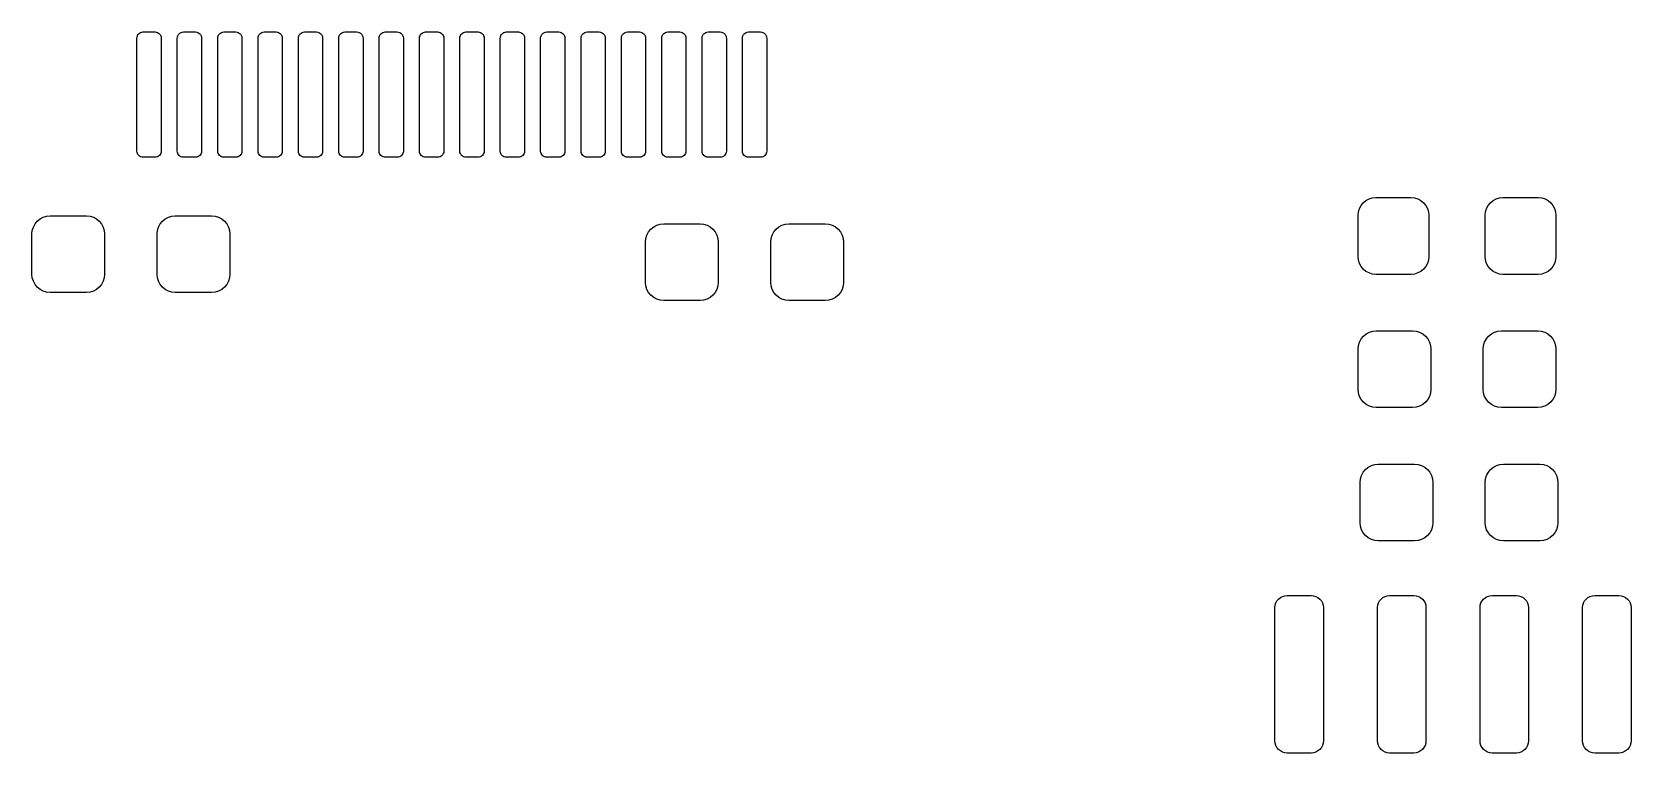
# Model space of a CAD drawing. Extents: x 107 to 210, y -143 to -92.
# Drawn here: x 157.2 to 177, y -123.2 to -114.28 of the extents above; entities that cross this region are included whole.
import ezdxf

# ---------------------------------------------------------------- set-up
doc = ezdxf.new("R2010")
doc.units = 0
doc.layers.add('BLACK', color=7, linetype='CONTINUOUS')

msp = doc.modelspace()

# ---------------------------------------------------------------- linework, layer by layer
at = {"layer": 'BLACK', "linetype": 'CONTINUOUS'}
for p, q in [((158.5, -114.35), (158.501, -114.335)), ((158.5, -115.75), (158.5, -114.35)), ((158.501, -114.335), (158.506, -114.321)), ((158.506, -114.321), (158.513, -114.308)), ((158.513, -114.308), (158.522, -114.297)), ((158.522, -114.297), (158.533, -114.288)), ((158.533, -114.288), (158.546, -114.281)), ((158.546, -114.281), (158.56, -114.276)), ((158.56, -114.276), (158.575, -114.275)), ((158.575, -114.275), (158.725, -114.275)), ((158.725, -114.275), (158.74, -114.276)), ((158.74, -114.276), (158.754, -114.281)), ((158.754, -114.281), (158.767, -114.288)), ((158.767, -114.288), (158.778, -114.297)), ((158.778, -114.297), (158.787, -114.308)), ((158.787, -114.308), (158.794, -114.321)), ((158.794, -114.321), (158.799, -114.335)), ((158.799, -114.335), (158.8, -114.35)), ((158.8, -114.35), (158.8, -115.75)), ((159, -114.35), (159.001, -114.335)), ((159, -115.75), (159, -114.35)), ((159.001, -114.335), (159.006, -114.321)), ((159.006, -114.321), (159.013, -114.308)), ((159.013, -114.308), (159.022, -114.297)), ((159.022, -114.297), (159.033, -114.288)), ((159.033, -114.288), (159.046, -114.281)), ((159.046, -114.281), (159.06, -114.276)), ((159.06, -114.276), (159.075, -114.275)), ((159.075, -114.275), (159.225, -114.275)), ((159.225, -114.275), (159.24, -114.276)), ((159.24, -114.276), (159.254, -114.281)), ((159.254, -114.281), (159.267, -114.288)), ((159.267, -114.288), (159.278, -114.297)), ((159.278, -114.297), (159.287, -114.308)), ((159.287, -114.308), (159.294, -114.321)), ((159.294, -114.321), (159.299, -114.335)), ((159.299, -114.335), (159.3, -114.35)), ((159.3, -114.35), (159.3, -115.75)), ((159.5, -114.35), (159.501, -114.335)), ((159.5, -115.75), (159.5, -114.35)), ((159.501, -114.335), (159.506, -114.321)), ((159.506, -114.321), (159.513, -114.308)), ((159.513, -114.308), (159.522, -114.297)), ((159.522, -114.297), (159.533, -114.288)), ((159.533, -114.288), (159.546, -114.281)), ((159.546, -114.281), (159.56, -114.276)), ((159.56, -114.276), (159.575, -114.275)), ((159.575, -114.275), (159.725, -114.275)), ((159.725, -114.275), (159.74, -114.276)), ((159.74, -114.276), (159.754, -114.281)), ((159.754, -114.281), (159.767, -114.288)), ((159.767, -114.288), (159.778, -114.297)), ((159.778, -114.297), (159.787, -114.308)), ((159.787, -114.308), (159.794, -114.321)), ((159.794, -114.321), (159.799, -114.335)), ((159.799, -114.335), (159.8, -114.35)), ((159.8, -114.35), (159.8, -115.75)), ((160, -114.35), (160.001, -114.335)), ((160, -115.75), (160, -114.35)), ((160.001, -114.335), (160.006, -114.321)), ((160.006, -114.321), (160.013, -114.308)), ((160.013, -114.308), (160.022, -114.297)), ((160.022, -114.297), (160.033, -114.288)), ((160.033, -114.288), (160.046, -114.281)), ((160.046, -114.281), (160.06, -114.276)), ((160.06, -114.276), (160.075, -114.275)), ((160.075, -114.275), (160.225, -114.275)), ((160.225, -114.275), (160.24, -114.276)), ((160.24, -114.276), (160.254, -114.281)), ((160.254, -114.281), (160.267, -114.288)), ((160.267, -114.288), (160.278, -114.297)), ((160.278, -114.297), (160.287, -114.308)), ((160.287, -114.308), (160.294, -114.321)), ((160.294, -114.321), (160.299, -114.335)), ((160.299, -114.335), (160.3, -114.35)), ((160.3, -114.35), (160.3, -115.75)), ((160.5, -114.35), (160.501, -114.335)), ((160.5, -115.75), (160.5, -114.35)), ((160.501, -114.335), (160.506, -114.321)), ((160.506, -114.321), (160.513, -114.308)), ((160.513, -114.308), (160.522, -114.297)), ((160.522, -114.297), (160.533, -114.288)), ((160.533, -114.288), (160.546, -114.281)), ((160.546, -114.281), (160.56, -114.276)), ((160.56, -114.276), (160.575, -114.275)), ((160.575, -114.275), (160.725, -114.275)), ((160.725, -114.275), (160.74, -114.276)), ((160.74, -114.276), (160.754, -114.281)), ((160.754, -114.281), (160.767, -114.288)), ((160.767, -114.288), (160.778, -114.297)), ((160.778, -114.297), (160.787, -114.308)), ((160.787, -114.308), (160.794, -114.321)), ((160.794, -114.321), (160.799, -114.335)), ((160.799, -114.335), (160.8, -114.35)), ((160.8, -114.35), (160.8, -115.75)), ((161, -114.35), (161.001, -114.335)), ((161, -115.75), (161, -114.35)), ((161.001, -114.335), (161.006, -114.321)), ((161.006, -114.321), (161.013, -114.308)), ((161.013, -114.308), (161.022, -114.297)), ((161.022, -114.297), (161.033, -114.288)), ((161.033, -114.288), (161.046, -114.281)), ((161.046, -114.281), (161.06, -114.276)), ((161.06, -114.276), (161.075, -114.275)), ((161.075, -114.275), (161.225, -114.275)), ((161.225, -114.275), (161.24, -114.276)), ((161.24, -114.276), (161.254, -114.281)), ((161.254, -114.281), (161.267, -114.288)), ((161.267, -114.288), (161.278, -114.297)), ((161.278, -114.297), (161.287, -114.308)), ((161.287, -114.308), (161.294, -114.321)), ((161.294, -114.321), (161.299, -114.335)), ((161.299, -114.335), (161.3, -114.35)), ((161.3, -114.35), (161.3, -115.75)), ((161.5, -114.35), (161.501, -114.335)), ((161.5, -115.75), (161.5, -114.35)), ((161.501, -114.335), (161.506, -114.321)), ((161.506, -114.321), (161.513, -114.308)), ((161.513, -114.308), (161.522, -114.297)), ((161.522, -114.297), (161.533, -114.288)), ((161.533, -114.288), (161.546, -114.281)), ((161.546, -114.281), (161.56, -114.276)), ((161.56, -114.276), (161.575, -114.275)), ((161.575, -114.275), (161.725, -114.275)), ((161.725, -114.275), (161.74, -114.276)), ((161.74, -114.276), (161.754, -114.281)), ((161.754, -114.281), (161.767, -114.288)), ((161.767, -114.288), (161.778, -114.297)), ((161.778, -114.297), (161.787, -114.308)), ((161.787, -114.308), (161.794, -114.321)), ((161.794, -114.321), (161.799, -114.335)), ((161.799, -114.335), (161.8, -114.35)), ((161.8, -114.35), (161.8, -115.75)), ((162, -114.35), (162.001, -114.335)), ((162, -115.75), (162, -114.35)), ((162.001, -114.335), (162.006, -114.321)), ((162.006, -114.321), (162.013, -114.308)), ((162.013, -114.308), (162.022, -114.297)), ((162.022, -114.297), (162.033, -114.288)), ((162.033, -114.288), (162.046, -114.281)), ((162.046, -114.281), (162.06, -114.276)), ((162.06, -114.276), (162.075, -114.275)), ((162.075, -114.275), (162.225, -114.275)), ((162.225, -114.275), (162.24, -114.276)), ((162.24, -114.276), (162.254, -114.281)), ((162.254, -114.281), (162.267, -114.288)), ((162.267, -114.288), (162.278, -114.297)), ((162.278, -114.297), (162.287, -114.308)), ((162.287, -114.308), (162.294, -114.321)), ((162.294, -114.321), (162.299, -114.335)), ((162.299, -114.335), (162.3, -114.35)), ((162.3, -114.35), (162.3, -115.75)), ((162.5, -114.35), (162.501, -114.335)), ((162.5, -115.75), (162.5, -114.35)), ((162.501, -114.335), (162.506, -114.321)), ((162.506, -114.321), (162.513, -114.308)), ((162.513, -114.308), (162.522, -114.297)), ((162.522, -114.297), (162.533, -114.288)), ((162.533, -114.288), (162.546, -114.281)), ((162.546, -114.281), (162.56, -114.276)), ((162.56, -114.276), (162.575, -114.275)), ((162.575, -114.275), (162.725, -114.275)), ((162.725, -114.275), (162.74, -114.276)), ((162.74, -114.276), (162.754, -114.281)), ((162.754, -114.281), (162.767, -114.288)), ((162.767, -114.288), (162.778, -114.297)), ((162.778, -114.297), (162.787, -114.308)), ((162.787, -114.308), (162.794, -114.321)), ((162.794, -114.321), (162.799, -114.335)), ((162.799, -114.335), (162.8, -114.35)), ((162.8, -114.35), (162.8, -115.75)), ((163, -114.35), (163.001, -114.335)), ((163, -115.75), (163, -114.35)), ((163.001, -114.335), (163.006, -114.321)), ((163.006, -114.321), (163.013, -114.308)), ((163.013, -114.308), (163.022, -114.297)), ((163.022, -114.297), (163.033, -114.288)), ((163.033, -114.288), (163.046, -114.281)), ((163.046, -114.281), (163.06, -114.276)), ((163.06, -114.276), (163.075, -114.275)), ((163.075, -114.275), (163.225, -114.275)), ((163.225, -114.275), (163.24, -114.276)), ((163.24, -114.276), (163.254, -114.281)), ((163.254, -114.281), (163.267, -114.288)), ((163.267, -114.288), (163.278, -114.297)), ((163.278, -114.297), (163.287, -114.308)), ((163.287, -114.308), (163.294, -114.321)), ((163.294, -114.321), (163.299, -114.335)), ((163.299, -114.335), (163.3, -114.35)), ((163.3, -114.35), (163.3, -115.75)), ((163.5, -114.35), (163.501, -114.335)), ((163.5, -115.75), (163.5, -114.35)), ((163.501, -114.335), (163.506, -114.321)), ((163.506, -114.321), (163.513, -114.308)), ((163.513, -114.308), (163.522, -114.297)), ((163.522, -114.297), (163.533, -114.288)), ((163.533, -114.288), (163.546, -114.281)), ((163.546, -114.281), (163.56, -114.276)), ((163.56, -114.276), (163.575, -114.275)), ((163.575, -114.275), (163.725, -114.275)), ((163.725, -114.275), (163.74, -114.276)), ((163.74, -114.276), (163.754, -114.281)), ((163.754, -114.281), (163.767, -114.288)), ((163.767, -114.288), (163.778, -114.297)), ((163.778, -114.297), (163.787, -114.308)), ((163.787, -114.308), (163.794, -114.321)), ((163.794, -114.321), (163.799, -114.335)), ((163.799, -114.335), (163.8, -114.35)), ((163.8, -114.35), (163.8, -115.75)), ((164, -114.35), (164.001, -114.335)), ((164, -115.75), (164, -114.35)), ((164.001, -114.335), (164.006, -114.321)), ((164.006, -114.321), (164.013, -114.308)), ((164.013, -114.308), (164.022, -114.297)), ((164.022, -114.297), (164.033, -114.288)), ((164.033, -114.288), (164.046, -114.281)), ((164.046, -114.281), (164.06, -114.276)), ((164.06, -114.276), (164.075, -114.275)), ((164.075, -114.275), (164.225, -114.275)), ((164.225, -114.275), (164.24, -114.276)), ((164.24, -114.276), (164.254, -114.281)), ((164.254, -114.281), (164.267, -114.288)), ((164.267, -114.288), (164.278, -114.297)), ((164.278, -114.297), (164.287, -114.308)), ((164.287, -114.308), (164.294, -114.321)), ((164.294, -114.321), (164.299, -114.335)), ((164.299, -114.335), (164.3, -114.35)), ((164.3, -114.35), (164.3, -115.75)), ((164.5, -114.35), (164.501, -114.335)), ((164.5, -115.75), (164.5, -114.35)), ((164.501, -114.335), (164.506, -114.321)), ((164.506, -114.321), (164.513, -114.308)), ((164.513, -114.308), (164.522, -114.297)), ((164.522, -114.297), (164.533, -114.288)), ((164.533, -114.288), (164.546, -114.281)), ((164.546, -114.281), (164.56, -114.276)), ((164.56, -114.276), (164.575, -114.275)), ((164.575, -114.275), (164.725, -114.275)), ((164.725, -114.275), (164.74, -114.276)), ((164.74, -114.276), (164.754, -114.281)), ((164.754, -114.281), (164.767, -114.288)), ((164.767, -114.288), (164.778, -114.297)), ((164.778, -114.297), (164.787, -114.308)), ((164.787, -114.308), (164.794, -114.321)), ((164.794, -114.321), (164.799, -114.335)), ((164.799, -114.335), (164.8, -114.35)), ((164.8, -114.35), (164.8, -115.75)), ((165, -114.35), (165.001, -114.335)), ((165, -115.75), (165, -114.35)), ((165.001, -114.335), (165.006, -114.321)), ((165.006, -114.321), (165.013, -114.308)), ((165.013, -114.308), (165.022, -114.297)), ((165.022, -114.297), (165.033, -114.288)), ((165.033, -114.288), (165.046, -114.281)), ((165.046, -114.281), (165.06, -114.276)), ((165.06, -114.276), (165.075, -114.275)), ((165.075, -114.275), (165.225, -114.275)), ((165.225, -114.275), (165.24, -114.276)), ((165.24, -114.276), (165.254, -114.281)), ((165.254, -114.281), (165.267, -114.288)), ((165.267, -114.288), (165.278, -114.297)), ((165.278, -114.297), (165.287, -114.308)), ((165.287, -114.308), (165.294, -114.321)), ((165.294, -114.321), (165.299, -114.335)), ((165.299, -114.335), (165.3, -114.35)), ((165.3, -114.35), (165.3, -115.75)), ((165.5, -114.35), (165.501, -114.335)), ((165.5, -115.75), (165.5, -114.35)), ((165.501, -114.335), (165.506, -114.321)), ((165.506, -114.321), (165.513, -114.308)), ((165.513, -114.308), (165.522, -114.297)), ((165.522, -114.297), (165.533, -114.288)), ((165.533, -114.288), (165.546, -114.281)), ((165.546, -114.281), (165.56, -114.276)), ((165.56, -114.276), (165.575, -114.275)), ((165.575, -114.275), (165.725, -114.275)), ((165.725, -114.275), (165.74, -114.276)), ((165.74, -114.276), (165.754, -114.281)), ((165.754, -114.281), (165.767, -114.288)), ((165.767, -114.288), (165.778, -114.297)), ((165.778, -114.297), (165.787, -114.308)), ((165.787, -114.308), (165.794, -114.321)), ((165.794, -114.321), (165.799, -114.335)), ((165.799, -114.335), (165.8, -114.35)), ((165.8, -114.35), (165.8, -115.75)), ((166, -114.35), (166.001, -114.335)), ((166, -115.75), (166, -114.35)), ((166.001, -114.335), (166.006, -114.321)), ((166.006, -114.321), (166.013, -114.308)), ((166.013, -114.308), (166.022, -114.297)), ((166.022, -114.297), (166.033, -114.288)), ((166.033, -114.288), (166.046, -114.281)), ((166.046, -114.281), (166.06, -114.276)), ((166.06, -114.276), (166.075, -114.275)), ((166.075, -114.275), (166.225, -114.275)), ((166.225, -114.275), (166.24, -114.276)), ((166.24, -114.276), (166.254, -114.281)), ((166.254, -114.281), (166.267, -114.288)), ((166.267, -114.288), (166.278, -114.297)), ((166.278, -114.297), (166.287, -114.308)), ((166.287, -114.308), (166.294, -114.321)), ((166.294, -114.321), (166.299, -114.335)), ((166.299, -114.335), (166.3, -114.35)), ((166.3, -114.35), (166.3, -115.75)), ((158.501, -115.765), (158.5, -115.75)), ((158.506, -115.779), (158.501, -115.765)), ((158.513, -115.792), (158.506, -115.779)), ((158.522, -115.803), (158.513, -115.792)), ((158.533, -115.812), (158.522, -115.803)), ((158.546, -115.819), (158.533, -115.812)), ((158.56, -115.824), (158.546, -115.819)), ((158.575, -115.825), (158.56, -115.824)), ((158.725, -115.825), (158.575, -115.825)), ((158.74, -115.824), (158.725, -115.825)), ((158.754, -115.819), (158.74, -115.824)), ((158.767, -115.812), (158.754, -115.819)), ((158.778, -115.803), (158.767, -115.812)), ((158.787, -115.792), (158.778, -115.803)), ((158.794, -115.779), (158.787, -115.792)), ((158.799, -115.765), (158.794, -115.779)), ((158.8, -115.75), (158.799, -115.765)), ((159.001, -115.765), (159, -115.75)), ((159.006, -115.779), (159.001, -115.765)), ((159.013, -115.792), (159.006, -115.779)), ((159.022, -115.803), (159.013, -115.792)), ((159.033, -115.812), (159.022, -115.803)), ((159.046, -115.819), (159.033, -115.812)), ((159.06, -115.824), (159.046, -115.819)), ((159.075, -115.825), (159.06, -115.824)), ((159.225, -115.825), (159.075, -115.825)), ((159.24, -115.824), (159.225, -115.825)), ((159.254, -115.819), (159.24, -115.824)), ((159.267, -115.812), (159.254, -115.819)), ((159.278, -115.803), (159.267, -115.812)), ((159.287, -115.792), (159.278, -115.803)), ((159.294, -115.779), (159.287, -115.792)), ((159.299, -115.765), (159.294, -115.779)), ((159.3, -115.75), (159.299, -115.765)), ((159.501, -115.765), (159.5, -115.75)), ((159.506, -115.779), (159.501, -115.765)), ((159.513, -115.792), (159.506, -115.779)), ((159.522, -115.803), (159.513, -115.792)), ((159.533, -115.812), (159.522, -115.803)), ((159.546, -115.819), (159.533, -115.812)), ((159.56, -115.824), (159.546, -115.819)), ((159.575, -115.825), (159.56, -115.824)), ((159.725, -115.825), (159.575, -115.825)), ((159.74, -115.824), (159.725, -115.825)), ((159.754, -115.819), (159.74, -115.824)), ((159.767, -115.812), (159.754, -115.819)), ((159.778, -115.803), (159.767, -115.812)), ((159.787, -115.792), (159.778, -115.803)), ((159.794, -115.779), (159.787, -115.792)), ((159.799, -115.765), (159.794, -115.779)), ((159.8, -115.75), (159.799, -115.765)), ((160.001, -115.765), (160, -115.75)), ((160.006, -115.779), (160.001, -115.765)), ((160.013, -115.792), (160.006, -115.779)), ((160.022, -115.803), (160.013, -115.792)), ((160.033, -115.812), (160.022, -115.803)), ((160.046, -115.819), (160.033, -115.812)), ((160.06, -115.824), (160.046, -115.819)), ((160.075, -115.825), (160.06, -115.824)), ((160.225, -115.825), (160.075, -115.825)), ((160.24, -115.824), (160.225, -115.825)), ((160.254, -115.819), (160.24, -115.824)), ((160.267, -115.812), (160.254, -115.819)), ((160.278, -115.803), (160.267, -115.812)), ((160.287, -115.792), (160.278, -115.803)), ((160.294, -115.779), (160.287, -115.792)), ((160.299, -115.765), (160.294, -115.779)), ((160.3, -115.75), (160.299, -115.765)), ((160.501, -115.765), (160.5, -115.75)), ((160.506, -115.779), (160.501, -115.765)), ((160.513, -115.792), (160.506, -115.779)), ((160.522, -115.803), (160.513, -115.792)), ((160.533, -115.812), (160.522, -115.803)), ((160.546, -115.819), (160.533, -115.812)), ((160.56, -115.824), (160.546, -115.819)), ((160.575, -115.825), (160.56, -115.824)), ((160.725, -115.825), (160.575, -115.825)), ((160.74, -115.824), (160.725, -115.825)), ((160.754, -115.819), (160.74, -115.824)), ((160.767, -115.812), (160.754, -115.819)), ((160.778, -115.803), (160.767, -115.812)), ((160.787, -115.792), (160.778, -115.803)), ((160.794, -115.779), (160.787, -115.792)), ((160.799, -115.765), (160.794, -115.779)), ((160.8, -115.75), (160.799, -115.765)), ((161.001, -115.765), (161, -115.75)), ((161.006, -115.779), (161.001, -115.765)), ((161.013, -115.792), (161.006, -115.779)), ((161.022, -115.803), (161.013, -115.792)), ((161.033, -115.812), (161.022, -115.803)), ((161.046, -115.819), (161.033, -115.812)), ((161.06, -115.824), (161.046, -115.819)), ((161.075, -115.825), (161.06, -115.824)), ((161.225, -115.825), (161.075, -115.825)), ((161.24, -115.824), (161.225, -115.825)), ((161.254, -115.819), (161.24, -115.824)), ((161.267, -115.812), (161.254, -115.819)), ((161.278, -115.803), (161.267, -115.812)), ((161.287, -115.792), (161.278, -115.803)), ((161.294, -115.779), (161.287, -115.792)), ((161.299, -115.765), (161.294, -115.779)), ((161.3, -115.75), (161.299, -115.765)), ((161.501, -115.765), (161.5, -115.75)), ((161.506, -115.779), (161.501, -115.765)), ((161.513, -115.792), (161.506, -115.779)), ((161.522, -115.803), (161.513, -115.792)), ((161.533, -115.812), (161.522, -115.803)), ((161.546, -115.819), (161.533, -115.812)), ((161.56, -115.824), (161.546, -115.819)), ((161.575, -115.825), (161.56, -115.824)), ((161.725, -115.825), (161.575, -115.825)), ((161.74, -115.824), (161.725, -115.825)), ((161.754, -115.819), (161.74, -115.824)), ((161.767, -115.812), (161.754, -115.819)), ((161.778, -115.803), (161.767, -115.812)), ((161.787, -115.792), (161.778, -115.803)), ((161.794, -115.779), (161.787, -115.792)), ((161.799, -115.765), (161.794, -115.779)), ((161.8, -115.75), (161.799, -115.765)), ((162.001, -115.765), (162, -115.75)), ((162.006, -115.779), (162.001, -115.765)), ((162.013, -115.792), (162.006, -115.779)), ((162.022, -115.803), (162.013, -115.792)), ((162.033, -115.812), (162.022, -115.803)), ((162.046, -115.819), (162.033, -115.812)), ((162.06, -115.824), (162.046, -115.819)), ((162.075, -115.825), (162.06, -115.824)), ((162.225, -115.825), (162.075, -115.825)), ((162.24, -115.824), (162.225, -115.825)), ((162.254, -115.819), (162.24, -115.824)), ((162.267, -115.812), (162.254, -115.819)), ((162.278, -115.803), (162.267, -115.812)), ((162.287, -115.792), (162.278, -115.803)), ((162.294, -115.779), (162.287, -115.792)), ((162.299, -115.765), (162.294, -115.779)), ((162.3, -115.75), (162.299, -115.765)), ((162.501, -115.765), (162.5, -115.75)), ((162.506, -115.779), (162.501, -115.765)), ((162.513, -115.792), (162.506, -115.779)), ((162.522, -115.803), (162.513, -115.792)), ((162.533, -115.812), (162.522, -115.803)), ((162.546, -115.819), (162.533, -115.812)), ((162.56, -115.824), (162.546, -115.819)), ((162.575, -115.825), (162.56, -115.824)), ((162.725, -115.825), (162.575, -115.825)), ((162.74, -115.824), (162.725, -115.825)), ((162.754, -115.819), (162.74, -115.824)), ((162.767, -115.812), (162.754, -115.819)), ((162.778, -115.803), (162.767, -115.812)), ((162.787, -115.792), (162.778, -115.803)), ((162.794, -115.779), (162.787, -115.792)), ((162.799, -115.765), (162.794, -115.779)), ((162.8, -115.75), (162.799, -115.765)), ((163.001, -115.765), (163, -115.75)), ((163.006, -115.779), (163.001, -115.765)), ((163.013, -115.792), (163.006, -115.779)), ((163.022, -115.803), (163.013, -115.792)), ((163.033, -115.812), (163.022, -115.803)), ((163.046, -115.819), (163.033, -115.812)), ((163.06, -115.824), (163.046, -115.819)), ((163.075, -115.825), (163.06, -115.824)), ((163.225, -115.825), (163.075, -115.825)), ((163.24, -115.824), (163.225, -115.825)), ((163.254, -115.819), (163.24, -115.824)), ((163.267, -115.812), (163.254, -115.819)), ((163.278, -115.803), (163.267, -115.812)), ((163.287, -115.792), (163.278, -115.803)), ((163.294, -115.779), (163.287, -115.792)), ((163.299, -115.765), (163.294, -115.779)), ((163.3, -115.75), (163.299, -115.765)), ((163.501, -115.765), (163.5, -115.75)), ((163.506, -115.779), (163.501, -115.765)), ((163.513, -115.792), (163.506, -115.779)), ((163.522, -115.803), (163.513, -115.792)), ((163.533, -115.812), (163.522, -115.803)), ((163.546, -115.819), (163.533, -115.812)), ((163.56, -115.824), (163.546, -115.819)), ((163.575, -115.825), (163.56, -115.824)), ((163.725, -115.825), (163.575, -115.825)), ((163.74, -115.824), (163.725, -115.825)), ((163.754, -115.819), (163.74, -115.824)), ((163.767, -115.812), (163.754, -115.819)), ((163.778, -115.803), (163.767, -115.812)), ((163.787, -115.792), (163.778, -115.803)), ((163.794, -115.779), (163.787, -115.792)), ((163.799, -115.765), (163.794, -115.779)), ((163.8, -115.75), (163.799, -115.765)), ((164.001, -115.765), (164, -115.75)), ((164.006, -115.779), (164.001, -115.765)), ((164.013, -115.792), (164.006, -115.779)), ((164.022, -115.803), (164.013, -115.792)), ((164.033, -115.812), (164.022, -115.803)), ((164.046, -115.819), (164.033, -115.812)), ((164.06, -115.824), (164.046, -115.819)), ((164.075, -115.825), (164.06, -115.824)), ((164.225, -115.825), (164.075, -115.825)), ((164.24, -115.824), (164.225, -115.825)), ((164.254, -115.819), (164.24, -115.824)), ((164.267, -115.812), (164.254, -115.819)), ((164.278, -115.803), (164.267, -115.812)), ((164.287, -115.792), (164.278, -115.803)), ((164.294, -115.779), (164.287, -115.792)), ((164.299, -115.765), (164.294, -115.779)), ((164.3, -115.75), (164.299, -115.765)), ((164.501, -115.765), (164.5, -115.75)), ((164.506, -115.779), (164.501, -115.765)), ((164.513, -115.792), (164.506, -115.779)), ((164.522, -115.803), (164.513, -115.792)), ((164.533, -115.812), (164.522, -115.803)), ((164.546, -115.819), (164.533, -115.812)), ((164.56, -115.824), (164.546, -115.819)), ((164.575, -115.825), (164.56, -115.824)), ((164.725, -115.825), (164.575, -115.825)), ((164.74, -115.824), (164.725, -115.825)), ((164.754, -115.819), (164.74, -115.824)), ((164.767, -115.812), (164.754, -115.819)), ((164.778, -115.803), (164.767, -115.812)), ((164.787, -115.792), (164.778, -115.803)), ((164.794, -115.779), (164.787, -115.792)), ((164.799, -115.765), (164.794, -115.779)), ((164.8, -115.75), (164.799, -115.765)), ((165.001, -115.765), (165, -115.75)), ((165.006, -115.779), (165.001, -115.765)), ((165.013, -115.792), (165.006, -115.779)), ((165.022, -115.803), (165.013, -115.792)), ((165.033, -115.812), (165.022, -115.803)), ((165.046, -115.819), (165.033, -115.812)), ((165.06, -115.824), (165.046, -115.819)), ((165.075, -115.825), (165.06, -115.824)), ((165.225, -115.825), (165.075, -115.825)), ((165.24, -115.824), (165.225, -115.825)), ((165.254, -115.819), (165.24, -115.824)), ((165.267, -115.812), (165.254, -115.819)), ((165.278, -115.803), (165.267, -115.812)), ((165.287, -115.792), (165.278, -115.803)), ((165.294, -115.779), (165.287, -115.792)), ((165.299, -115.765), (165.294, -115.779)), ((165.3, -115.75), (165.299, -115.765)), ((165.501, -115.765), (165.5, -115.75)), ((165.506, -115.779), (165.501, -115.765)), ((165.513, -115.792), (165.506, -115.779)), ((165.522, -115.803), (165.513, -115.792)), ((165.533, -115.812), (165.522, -115.803)), ((165.546, -115.819), (165.533, -115.812)), ((165.56, -115.824), (165.546, -115.819)), ((165.575, -115.825), (165.56, -115.824)), ((165.725, -115.825), (165.575, -115.825)), ((165.74, -115.824), (165.725, -115.825)), ((165.754, -115.819), (165.74, -115.824)), ((165.767, -115.812), (165.754, -115.819)), ((165.778, -115.803), (165.767, -115.812)), ((165.787, -115.792), (165.778, -115.803)), ((165.794, -115.779), (165.787, -115.792)), ((165.799, -115.765), (165.794, -115.779)), ((165.8, -115.75), (165.799, -115.765)), ((166.001, -115.765), (166, -115.75)), ((166.006, -115.779), (166.001, -115.765)), ((166.013, -115.792), (166.006, -115.779)), ((166.022, -115.803), (166.013, -115.792)), ((166.033, -115.812), (166.022, -115.803)), ((166.046, -115.819), (166.033, -115.812)), ((166.06, -115.824), (166.046, -115.819)), ((166.075, -115.825), (166.06, -115.824)), ((166.225, -115.825), (166.075, -115.825)), ((166.24, -115.824), (166.225, -115.825)), ((166.254, -115.819), (166.24, -115.824)), ((166.267, -115.812), (166.254, -115.819)), ((166.278, -115.803), (166.267, -115.812)), ((166.287, -115.792), (166.278, -115.803)), ((166.294, -115.779), (166.287, -115.792)), ((166.299, -115.765), (166.294, -115.779)), ((166.3, -115.75), (166.299, -115.765)), ((173.642, -116.46), (173.662, -116.422)), ((173.662, -116.422), (173.689, -116.389)), ((173.689, -116.389), (173.722, -116.362)), ((173.722, -116.362), (173.76, -116.342)), ((173.76, -116.342), (173.801, -116.329)), ((173.801, -116.329), (173.844, -116.325)), ((173.844, -116.325), (174.281, -116.325)), ((174.281, -116.325), (174.324, -116.329)), ((174.324, -116.329), (174.365, -116.342)), ((174.365, -116.342), (174.403, -116.362)), ((174.403, -116.362), (174.436, -116.389)), ((174.436, -116.389), (174.463, -116.422)), ((174.463, -116.422), (174.483, -116.46)), ((175.217, -116.46), (175.237, -116.422)), ((175.237, -116.422), (175.264, -116.389)), ((175.264, -116.389), (175.297, -116.362)), ((175.297, -116.362), (175.335, -116.342)), ((175.335, -116.342), (175.376, -116.329)), ((175.376, -116.329), (175.419, -116.325)), ((175.419, -116.325), (175.856, -116.325)), ((175.856, -116.325), (175.899, -116.329)), ((175.899, -116.329), (175.94, -116.342)), ((175.94, -116.342), (175.978, -116.362)), ((175.978, -116.362), (176.011, -116.389)), ((176.011, -116.389), (176.038, -116.422)), ((176.038, -116.422), (176.058, -116.46)), ((157.217, -116.689), (157.238, -116.65)), ((157.238, -116.65), (157.266, -116.616)), ((157.266, -116.616), (157.3, -116.588)), ((157.3, -116.588), (157.339, -116.567)), ((157.339, -116.567), (157.381, -116.554)), ((157.381, -116.554), (157.425, -116.55)), ((157.425, -116.55), (157.875, -116.55)), ((157.875, -116.55), (157.919, -116.554)), ((157.919, -116.554), (157.961, -116.567)), ((157.961, -116.567), (158, -116.588)), ((158, -116.588), (158.034, -116.616)), ((158.034, -116.616), (158.062, -116.65)), ((158.062, -116.65), (158.083, -116.689)), ((158.767, -116.689), (158.788, -116.65)), ((158.788, -116.65), (158.816, -116.616)), ((158.816, -116.616), (158.85, -116.588)), ((158.85, -116.588), (158.889, -116.567)), ((158.889, -116.567), (158.931, -116.554)), ((158.931, -116.554), (158.975, -116.55)), ((158.975, -116.55), (159.425, -116.55)), ((159.425, -116.55), (159.469, -116.554)), ((159.469, -116.554), (159.511, -116.567)), ((159.511, -116.567), (159.55, -116.588)), ((159.55, -116.588), (159.584, -116.616)), ((159.584, -116.616), (159.612, -116.65)), ((159.612, -116.65), (159.633, -116.689)), ((164.981, -116.654), (165.025, -116.65)), ((165.025, -116.65), (165.475, -116.65)), ((165.475, -116.65), (165.519, -116.654)), ((166.531, -116.654), (166.575, -116.65)), ((166.575, -116.65), (167.025, -116.65)), ((167.025, -116.65), (167.069, -116.654)), ((173.625, -116.544), (173.629, -116.501)), ((173.625, -117.056), (173.625, -116.544)), ((173.629, -116.501), (173.642, -116.46)), ((174.483, -116.46), (174.496, -116.501)), ((174.496, -116.501), (174.5, -116.544)), ((174.5, -116.544), (174.5, -117.056)), ((175.2, -116.544), (175.204, -116.501)), ((175.2, -117.056), (175.2, -116.544)), ((175.204, -116.501), (175.217, -116.46)), ((176.058, -116.46), (176.071, -116.501)), ((176.071, -116.501), (176.075, -116.544)), ((176.075, -116.544), (176.075, -117.056)), ((157.2, -116.775), (157.204, -116.731)), ((157.2, -117.275), (157.2, -116.775)), ((157.204, -116.731), (157.217, -116.689)), ((158.083, -116.689), (158.096, -116.731)), ((158.096, -116.731), (158.1, -116.775)), ((158.1, -116.775), (158.1, -117.275)), ((158.75, -116.775), (158.754, -116.731)), ((158.75, -117.275), (158.75, -116.775)), ((158.754, -116.731), (158.767, -116.689)), ((159.633, -116.689), (159.646, -116.731)), ((159.646, -116.731), (159.65, -116.775)), ((159.65, -116.775), (159.65, -117.275)), ((164.8, -116.875), (164.804, -116.831)), ((164.804, -116.831), (164.817, -116.789)), ((164.817, -116.789), (164.838, -116.75)), ((164.838, -116.75), (164.866, -116.716)), ((164.866, -116.716), (164.9, -116.688)), ((164.9, -116.688), (164.939, -116.667)), ((164.939, -116.667), (164.981, -116.654)), ((165.519, -116.654), (165.561, -116.667)), ((165.561, -116.667), (165.6, -116.688)), ((165.6, -116.688), (165.634, -116.716)), ((165.634, -116.716), (165.662, -116.75)), ((165.662, -116.75), (165.683, -116.789)), ((165.683, -116.789), (165.696, -116.831)), ((165.696, -116.831), (165.7, -116.875)), ((166.35, -116.875), (166.354, -116.831)), ((166.354, -116.831), (166.367, -116.789)), ((166.367, -116.789), (166.388, -116.75)), ((166.388, -116.75), (166.416, -116.716)), ((166.416, -116.716), (166.45, -116.688)), ((166.45, -116.688), (166.489, -116.667)), ((166.489, -116.667), (166.531, -116.654)), ((167.069, -116.654), (167.111, -116.667)), ((167.111, -116.667), (167.15, -116.688)), ((167.15, -116.688), (167.184, -116.716)), ((167.184, -116.716), (167.212, -116.75)), ((167.212, -116.75), (167.233, -116.789)), ((167.233, -116.789), (167.246, -116.831)), ((167.246, -116.831), (167.25, -116.875)), ((164.8, -117.375), (164.8, -116.875)), ((165.7, -116.875), (165.7, -117.375)), ((166.35, -117.375), (166.35, -116.875)), ((167.25, -116.875), (167.25, -117.375)), ((173.629, -117.099), (173.625, -117.056)), ((173.642, -117.14), (173.629, -117.099)), ((173.662, -117.178), (173.642, -117.14)), ((173.689, -117.211), (173.662, -117.178)), ((173.722, -117.238), (173.689, -117.211)), ((173.76, -117.258), (173.722, -117.238)), ((174.403, -117.238), (174.365, -117.258)), ((174.436, -117.211), (174.403, -117.238)), ((174.463, -117.178), (174.436, -117.211)), ((174.483, -117.14), (174.463, -117.178)), ((174.496, -117.099), (174.483, -117.14)), ((174.5, -117.056), (174.496, -117.099)), ((175.204, -117.099), (175.2, -117.056)), ((175.217, -117.14), (175.204, -117.099)), ((175.237, -117.178), (175.217, -117.14)), ((175.264, -117.211), (175.237, -117.178)), ((175.297, -117.238), (175.264, -117.211)), ((175.335, -117.258), (175.297, -117.238)), ((175.978, -117.238), (175.94, -117.258)), ((176.011, -117.211), (175.978, -117.238)), ((176.038, -117.178), (176.011, -117.211)), ((176.058, -117.14), (176.038, -117.178)), ((176.071, -117.099), (176.058, -117.14)), ((176.075, -117.056), (176.071, -117.099)), ((157.204, -117.319), (157.2, -117.275)), ((157.217, -117.361), (157.204, -117.319)), ((157.238, -117.4), (157.217, -117.361)), ((157.266, -117.434), (157.238, -117.4)), ((157.3, -117.462), (157.266, -117.434)), ((158.034, -117.434), (158, -117.462)), ((158.062, -117.4), (158.034, -117.434)), ((158.083, -117.361), (158.062, -117.4)), ((158.096, -117.319), (158.083, -117.361)), ((158.1, -117.275), (158.096, -117.319)), ((158.754, -117.319), (158.75, -117.275)), ((158.767, -117.361), (158.754, -117.319)), ((158.788, -117.4), (158.767, -117.361)), ((158.816, -117.434), (158.788, -117.4)), ((158.85, -117.462), (158.816, -117.434)), ((159.584, -117.434), (159.55, -117.462)), ((159.612, -117.4), (159.584, -117.434)), ((159.633, -117.361), (159.612, -117.4)), ((159.646, -117.319), (159.633, -117.361)), ((159.65, -117.275), (159.646, -117.319)), ((164.804, -117.419), (164.8, -117.375)), ((164.817, -117.461), (164.804, -117.419)), ((165.696, -117.419), (165.683, -117.461)), ((165.7, -117.375), (165.696, -117.419)), ((166.354, -117.419), (166.35, -117.375)), ((166.367, -117.461), (166.354, -117.419)), ((167.246, -117.419), (167.233, -117.461)), ((167.25, -117.375), (167.246, -117.419)), ((173.801, -117.271), (173.76, -117.258)), ((173.844, -117.275), (173.801, -117.271)), ((174.281, -117.275), (173.844, -117.275)), ((174.324, -117.271), (174.281, -117.275)), ((174.365, -117.258), (174.324, -117.271)), ((175.376, -117.271), (175.335, -117.258)), ((175.419, -117.275), (175.376, -117.271)), ((175.856, -117.275), (175.419, -117.275)), ((175.899, -117.271), (175.856, -117.275)), ((175.94, -117.258), (175.899, -117.271)), ((157.339, -117.483), (157.3, -117.462)), ((157.381, -117.496), (157.339, -117.483)), ((157.425, -117.5), (157.381, -117.496)), ((157.875, -117.5), (157.425, -117.5)), ((157.919, -117.496), (157.875, -117.5)), ((157.961, -117.483), (157.919, -117.496)), ((158, -117.462), (157.961, -117.483)), ((158.889, -117.483), (158.85, -117.462)), ((158.931, -117.496), (158.889, -117.483)), ((158.975, -117.5), (158.931, -117.496)), ((159.425, -117.5), (158.975, -117.5)), ((159.469, -117.496), (159.425, -117.5)), ((159.511, -117.483), (159.469, -117.496)), ((159.55, -117.462), (159.511, -117.483)), ((164.838, -117.5), (164.817, -117.461)), ((164.866, -117.534), (164.838, -117.5)), ((164.9, -117.562), (164.866, -117.534)), ((164.939, -117.583), (164.9, -117.562)), ((164.981, -117.596), (164.939, -117.583)), ((165.025, -117.6), (164.981, -117.596)), ((165.475, -117.6), (165.025, -117.6)), ((165.519, -117.596), (165.475, -117.6)), ((165.561, -117.583), (165.519, -117.596)), ((165.6, -117.562), (165.561, -117.583)), ((165.634, -117.534), (165.6, -117.562)), ((165.662, -117.5), (165.634, -117.534)), ((165.683, -117.461), (165.662, -117.5)), ((166.388, -117.5), (166.367, -117.461)), ((166.416, -117.534), (166.388, -117.5)), ((166.45, -117.562), (166.416, -117.534)), ((166.489, -117.583), (166.45, -117.562)), ((166.531, -117.596), (166.489, -117.583)), ((166.575, -117.6), (166.531, -117.596)), ((167.025, -117.6), (166.575, -117.6)), ((167.069, -117.596), (167.025, -117.6)), ((167.111, -117.583), (167.069, -117.596)), ((167.15, -117.562), (167.111, -117.583)), ((167.184, -117.534), (167.15, -117.562)), ((167.212, -117.5), (167.184, -117.534)), ((167.233, -117.461), (167.212, -117.5)), ((173.691, -118.041), (173.725, -118.013)), ((173.725, -118.013), (173.764, -117.992)), ((173.764, -117.992), (173.806, -117.979)), ((173.806, -117.979), (173.85, -117.975)), ((173.85, -117.975), (174.3, -117.975)), ((174.3, -117.975), (174.344, -117.979)), ((174.344, -117.979), (174.386, -117.992)), ((174.386, -117.992), (174.425, -118.013)), ((174.425, -118.013), (174.459, -118.041)), ((175.241, -118.041), (175.275, -118.013)), ((175.275, -118.013), (175.314, -117.992)), ((175.314, -117.992), (175.356, -117.979)), ((175.356, -117.979), (175.4, -117.975)), ((175.4, -117.975), (175.85, -117.975)), ((175.85, -117.975), (175.894, -117.979)), ((175.894, -117.979), (175.936, -117.992)), ((175.936, -117.992), (175.975, -118.013)), ((175.975, -118.013), (176.009, -118.041)), ((173.625, -118.2), (173.629, -118.156)), ((173.625, -118.7), (173.625, -118.2)), ((173.629, -118.156), (173.642, -118.114)), ((173.642, -118.114), (173.663, -118.075)), ((173.663, -118.075), (173.691, -118.041)), ((174.459, -118.041), (174.487, -118.075)), ((174.487, -118.075), (174.508, -118.114)), ((174.508, -118.114), (174.521, -118.156)), ((174.521, -118.156), (174.525, -118.2)), ((174.525, -118.2), (174.525, -118.7)), ((175.175, -118.2), (175.179, -118.156)), ((175.175, -118.7), (175.175, -118.2)), ((175.179, -118.156), (175.192, -118.114)), ((175.192, -118.114), (175.213, -118.075)), ((175.213, -118.075), (175.241, -118.041)), ((176.009, -118.041), (176.037, -118.075)), ((176.037, -118.075), (176.058, -118.114)), ((176.058, -118.114), (176.071, -118.156)), ((176.071, -118.156), (176.075, -118.2)), ((176.075, -118.2), (176.075, -118.7)), ((173.629, -118.744), (173.625, -118.7)), ((173.642, -118.786), (173.629, -118.744)), ((173.663, -118.825), (173.642, -118.786)), ((173.691, -118.859), (173.663, -118.825)), ((174.487, -118.825), (174.459, -118.859)), ((174.508, -118.786), (174.487, -118.825)), ((174.521, -118.744), (174.508, -118.786)), ((174.525, -118.7), (174.521, -118.744)), ((175.179, -118.744), (175.175, -118.7)), ((175.192, -118.786), (175.179, -118.744)), ((175.213, -118.825), (175.192, -118.786)), ((175.241, -118.859), (175.213, -118.825)), ((176.037, -118.825), (176.009, -118.859)), ((176.058, -118.786), (176.037, -118.825)), ((176.071, -118.744), (176.058, -118.786)), ((176.075, -118.7), (176.071, -118.744)), ((173.725, -118.887), (173.691, -118.859)), ((173.764, -118.908), (173.725, -118.887)), ((173.806, -118.921), (173.764, -118.908)), ((173.85, -118.925), (173.806, -118.921)), ((174.3, -118.925), (173.85, -118.925)), ((174.344, -118.921), (174.3, -118.925)), ((174.386, -118.908), (174.344, -118.921)), ((174.425, -118.887), (174.386, -118.908)), ((174.459, -118.859), (174.425, -118.887)), ((175.275, -118.887), (175.241, -118.859)), ((175.314, -118.908), (175.275, -118.887)), ((175.356, -118.921), (175.314, -118.908)), ((175.4, -118.925), (175.356, -118.921)), ((175.85, -118.925), (175.4, -118.925)), ((175.894, -118.921), (175.85, -118.925)), ((175.936, -118.908), (175.894, -118.921)), ((175.975, -118.887), (175.936, -118.908)), ((176.009, -118.859), (175.975, -118.887)), ((173.65, -119.85), (173.654, -119.806)), ((173.654, -119.806), (173.667, -119.764)), ((173.667, -119.764), (173.688, -119.725)), ((173.688, -119.725), (173.716, -119.691)), ((173.716, -119.691), (173.75, -119.663)), ((173.75, -119.663), (173.789, -119.642)), ((173.789, -119.642), (173.831, -119.629)), ((173.831, -119.629), (173.875, -119.625)), ((173.875, -119.625), (174.325, -119.625)), ((174.325, -119.625), (174.369, -119.629)), ((174.369, -119.629), (174.411, -119.642)), ((174.411, -119.642), (174.45, -119.663)), ((174.45, -119.663), (174.484, -119.691)), ((174.484, -119.691), (174.512, -119.725)), ((174.512, -119.725), (174.533, -119.764)), ((174.533, -119.764), (174.546, -119.806)), ((174.546, -119.806), (174.55, -119.85)), ((175.2, -119.85), (175.204, -119.806)), ((175.204, -119.806), (175.217, -119.764)), ((175.217, -119.764), (175.238, -119.725)), ((175.238, -119.725), (175.266, -119.691)), ((175.266, -119.691), (175.3, -119.663)), ((175.3, -119.663), (175.339, -119.642)), ((175.339, -119.642), (175.381, -119.629)), ((175.381, -119.629), (175.425, -119.625)), ((175.425, -119.625), (175.875, -119.625)), ((175.875, -119.625), (175.919, -119.629)), ((175.919, -119.629), (175.961, -119.642)), ((175.961, -119.642), (176, -119.663)), ((176, -119.663), (176.034, -119.691)), ((176.034, -119.691), (176.062, -119.725)), ((176.062, -119.725), (176.083, -119.764)), ((176.083, -119.764), (176.096, -119.806)), ((176.096, -119.806), (176.1, -119.85)), ((173.65, -120.35), (173.65, -119.85)), ((174.55, -119.85), (174.55, -120.35)), ((175.2, -120.35), (175.2, -119.85)), ((176.1, -119.85), (176.1, -120.35)), ((173.654, -120.394), (173.65, -120.35)), ((173.667, -120.436), (173.654, -120.394)), ((174.546, -120.394), (174.533, -120.436)), ((174.55, -120.35), (174.546, -120.394)), ((175.204, -120.394), (175.2, -120.35)), ((175.217, -120.436), (175.204, -120.394)), ((176.096, -120.394), (176.083, -120.436)), ((176.1, -120.35), (176.096, -120.394)), ((173.688, -120.475), (173.667, -120.436)), ((173.716, -120.509), (173.688, -120.475)), ((173.75, -120.537), (173.716, -120.509)), ((173.789, -120.558), (173.75, -120.537)), ((173.831, -120.571), (173.789, -120.558)), ((173.875, -120.575), (173.831, -120.571)), ((174.325, -120.575), (173.875, -120.575)), ((174.369, -120.571), (174.325, -120.575)), ((174.411, -120.558), (174.369, -120.571)), ((174.45, -120.537), (174.411, -120.558)), ((174.484, -120.509), (174.45, -120.537)), ((174.512, -120.475), (174.484, -120.509)), ((174.533, -120.436), (174.512, -120.475)), ((175.238, -120.475), (175.217, -120.436)), ((175.266, -120.509), (175.238, -120.475)), ((175.3, -120.537), (175.266, -120.509)), ((175.339, -120.558), (175.3, -120.537)), ((175.381, -120.571), (175.339, -120.558)), ((175.425, -120.575), (175.381, -120.571)), ((175.875, -120.575), (175.425, -120.575)), ((175.919, -120.571), (175.875, -120.575)), ((175.961, -120.558), (175.919, -120.571)), ((176, -120.537), (175.961, -120.558)), ((176.034, -120.509), (176, -120.537)), ((176.062, -120.475), (176.034, -120.509)), ((176.083, -120.436), (176.062, -120.475)), ((172.595, -121.4), (172.598, -121.371)), ((172.595, -123.05), (172.595, -121.4)), ((172.598, -121.371), (172.606, -121.343)), ((172.606, -121.343), (172.62, -121.317)), ((172.62, -121.317), (172.639, -121.294)), ((172.639, -121.294), (172.662, -121.275)), ((172.662, -121.275), (172.688, -121.261)), ((172.688, -121.261), (172.716, -121.253)), ((172.716, -121.253), (172.745, -121.25)), ((172.745, -121.25), (173.045, -121.25)), ((173.045, -121.25), (173.074, -121.253)), ((173.074, -121.253), (173.102, -121.261)), ((173.102, -121.261), (173.128, -121.275)), ((173.128, -121.275), (173.151, -121.294)), ((173.151, -121.294), (173.17, -121.317)), ((173.17, -121.317), (173.184, -121.343)), ((173.184, -121.343), (173.192, -121.371)), ((173.192, -121.371), (173.195, -121.4)), ((173.195, -121.4), (173.195, -123.05)), ((173.865, -121.4), (173.868, -121.371)), ((173.865, -123.05), (173.865, -121.4)), ((173.868, -121.371), (173.876, -121.343)), ((173.876, -121.343), (173.89, -121.317)), ((173.89, -121.317), (173.909, -121.294)), ((173.909, -121.294), (173.932, -121.275)), ((173.932, -121.275), (173.958, -121.261)), ((173.958, -121.261), (173.986, -121.253)), ((173.986, -121.253), (174.015, -121.25)), ((174.015, -121.25), (174.315, -121.25)), ((174.315, -121.25), (174.344, -121.253)), ((174.344, -121.253), (174.372, -121.261)), ((174.372, -121.261), (174.398, -121.275)), ((174.398, -121.275), (174.421, -121.294)), ((174.421, -121.294), (174.44, -121.317)), ((174.44, -121.317), (174.454, -121.343)), ((174.454, -121.343), (174.462, -121.371)), ((174.462, -121.371), (174.465, -121.4)), ((174.465, -121.4), (174.465, -123.05)), ((175.135, -121.4), (175.138, -121.371)), ((175.135, -123.05), (175.135, -121.4)), ((175.138, -121.371), (175.146, -121.343)), ((175.146, -121.343), (175.16, -121.317)), ((175.16, -121.317), (175.179, -121.294)), ((175.179, -121.294), (175.202, -121.275)), ((175.202, -121.275), (175.228, -121.261)), ((175.228, -121.261), (175.256, -121.253)), ((175.256, -121.253), (175.285, -121.25)), ((175.285, -121.25), (175.585, -121.25)), ((175.585, -121.25), (175.614, -121.253)), ((175.614, -121.253), (175.642, -121.261)), ((175.642, -121.261), (175.668, -121.275)), ((175.668, -121.275), (175.691, -121.294)), ((175.691, -121.294), (175.71, -121.317)), ((175.71, -121.317), (175.724, -121.343)), ((175.724, -121.343), (175.732, -121.371)), ((175.732, -121.371), (175.735, -121.4)), ((175.735, -121.4), (175.735, -123.05)), ((176.405, -121.4), (176.408, -121.371)), ((176.405, -123.05), (176.405, -121.4)), ((176.408, -121.371), (176.416, -121.343)), ((176.416, -121.343), (176.43, -121.317)), ((176.43, -121.317), (176.449, -121.294)), ((176.449, -121.294), (176.472, -121.275)), ((176.472, -121.275), (176.498, -121.261)), ((176.498, -121.261), (176.526, -121.253)), ((176.526, -121.253), (176.555, -121.25)), ((176.555, -121.25), (176.855, -121.25)), ((176.855, -121.25), (176.884, -121.253)), ((176.884, -121.253), (176.912, -121.261)), ((176.912, -121.261), (176.938, -121.275)), ((176.938, -121.275), (176.961, -121.294)), ((176.961, -121.294), (176.98, -121.317)), ((176.98, -121.317), (176.994, -121.343)), ((176.994, -121.343), (177.002, -121.371)), ((177.002, -121.371), (177.005, -121.4)), ((177.005, -121.4), (177.005, -123.05)), ((172.598, -123.079), (172.595, -123.05)), ((172.606, -123.107), (172.598, -123.079)), ((172.62, -123.133), (172.606, -123.107)), ((172.639, -123.156), (172.62, -123.133)), ((172.662, -123.175), (172.639, -123.156)), ((172.688, -123.189), (172.662, -123.175)), ((173.128, -123.175), (173.102, -123.189)), ((173.151, -123.156), (173.128, -123.175)), ((173.17, -123.133), (173.151, -123.156)), ((173.184, -123.107), (173.17, -123.133)), ((173.192, -123.079), (173.184, -123.107)), ((173.195, -123.05), (173.192, -123.079)), ((173.868, -123.079), (173.865, -123.05)), ((173.876, -123.107), (173.868, -123.079)), ((173.89, -123.133), (173.876, -123.107)), ((173.909, -123.156), (173.89, -123.133)), ((173.932, -123.175), (173.909, -123.156)), ((173.958, -123.189), (173.932, -123.175)), ((174.398, -123.175), (174.372, -123.189)), ((174.421, -123.156), (174.398, -123.175)), ((174.44, -123.133), (174.421, -123.156)), ((174.454, -123.107), (174.44, -123.133)), ((174.462, -123.079), (174.454, -123.107)), ((174.465, -123.05), (174.462, -123.079)), ((175.138, -123.079), (175.135, -123.05)), ((175.146, -123.107), (175.138, -123.079)), ((175.16, -123.133), (175.146, -123.107)), ((175.179, -123.156), (175.16, -123.133)), ((175.202, -123.175), (175.179, -123.156)), ((175.228, -123.189), (175.202, -123.175)), ((175.668, -123.175), (175.642, -123.189)), ((175.691, -123.156), (175.668, -123.175)), ((175.71, -123.133), (175.691, -123.156)), ((175.724, -123.107), (175.71, -123.133)), ((175.732, -123.079), (175.724, -123.107)), ((175.735, -123.05), (175.732, -123.079)), ((176.408, -123.079), (176.405, -123.05)), ((176.416, -123.107), (176.408, -123.079)), ((176.43, -123.133), (176.416, -123.107)), ((176.449, -123.156), (176.43, -123.133)), ((176.472, -123.175), (176.449, -123.156)), ((176.498, -123.189), (176.472, -123.175)), ((176.938, -123.175), (176.912, -123.189)), ((176.961, -123.156), (176.938, -123.175)), ((176.98, -123.133), (176.961, -123.156)), ((176.994, -123.107), (176.98, -123.133)), ((177.002, -123.079), (176.994, -123.107)), ((177.005, -123.05), (177.002, -123.079)), ((172.716, -123.197), (172.688, -123.189)), ((172.745, -123.2), (172.716, -123.197)), ((173.045, -123.2), (172.745, -123.2)), ((173.074, -123.197), (173.045, -123.2)), ((173.102, -123.189), (173.074, -123.197)), ((173.986, -123.197), (173.958, -123.189)), ((174.015, -123.2), (173.986, -123.197)), ((174.315, -123.2), (174.015, -123.2)), ((174.344, -123.197), (174.315, -123.2)), ((174.372, -123.189), (174.344, -123.197)), ((175.256, -123.197), (175.228, -123.189)), ((175.285, -123.2), (175.256, -123.197)), ((175.585, -123.2), (175.285, -123.2)), ((175.614, -123.197), (175.585, -123.2)), ((175.642, -123.189), (175.614, -123.197)), ((176.526, -123.197), (176.498, -123.189)), ((176.555, -123.2), (176.526, -123.197)), ((176.855, -123.2), (176.555, -123.2)), ((176.884, -123.197), (176.855, -123.2)), ((176.912, -123.189), (176.884, -123.197))]:
    msp.add_line(p, q, dxfattribs=at)

doc.saveas('drawing.dxf')
